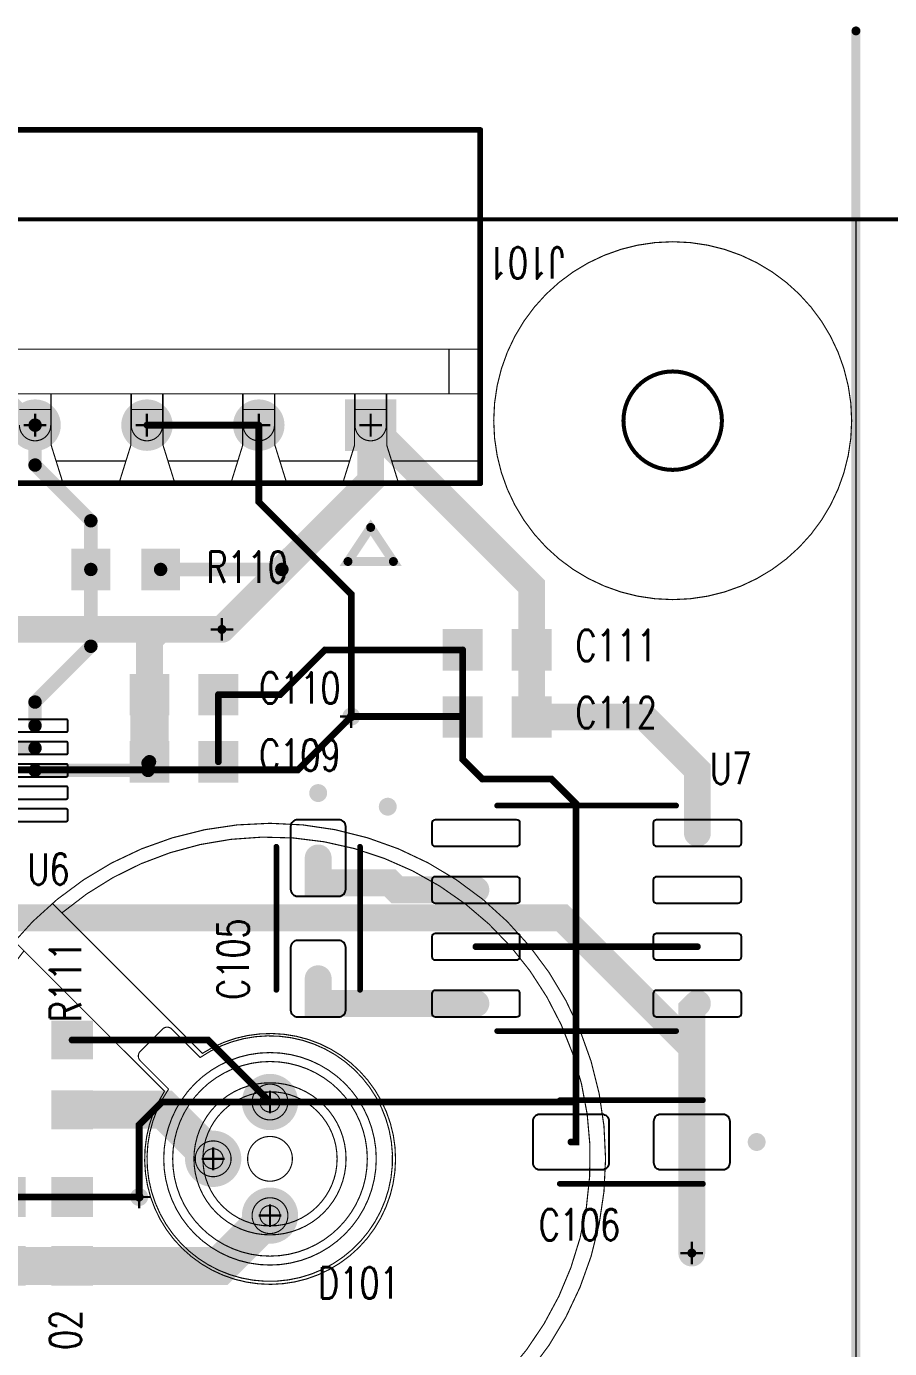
# Model space of a CAD drawing. Extents: x -268 to -157, y -49 to -1.
# Drawn here: x -254.02 to -234.73, y -34.62 to -5.06 of the extents above; entities that cross this region are included whole.
import ezdxf
from ezdxf.enums import TextEntityAlignment as Align

# ---------------------------------------------------------------- set-up
doc = ezdxf.new("R2010")
doc.units = 0
for name, pattern in [('PADS_DOT_300000', [0.8, 0.2, -0.6]), ('SIG_10', [2, 1, 1]), ('SIG_15', [2, 1, 1]), ('SIG_18', [2, 1, 1]), ('SIG_19', [2, 1, 1]), ('SIG_2', [2, 1, 1]), ('SIG_3', [2, 1, 1]), ('SIG_6', [2, 1, 1]), ('SIG_8', [2, 1, 1]), ('SIG_9', [2, 1, 1])]:
    doc.linetypes.add(name, pattern=pattern)
for name, color, linetype in [('2D_LINE_01', 4, 'CONTINUOUS'), ('2D_LINE_124', 254, 'CONTINUOUS'), ('BOARD_CUTOUT_00', 255, 'CONTINUOUS'), ('BOARD_OUTLINE_00', 255, 'CONTINUOUS'), ('DRIL_PLTE_THRU_01', 4, 'CONTINUOUS'), ('DRIL_PLTE_THRU_02', 216, 'CONTINUOUS'), ('DRIL_SYMBOL', 255, 'CONTINUOUS'), ('PADS_BOT', 6, 'CONTINUOUS'), ('PADS_INNER', 136, 'CONTINUOUS'), ('PADS_TOP', 136, 'CONTINUOUS'), ('PART_NAME_01', 255, 'CONTINUOUS'), ('PART_TOP_2DLINE_126', 255, 'CONTINUOUS'), ('TRACE_01', 4, 'CONTINUOUS'), ('TRACE_02', 6, 'CONTINUOUS'), ('VIAPTS', 4, 'CONTINUOUS')]:
    doc.layers.add(name, color=color, linetype=linetype)
doc.styles.add('W0$1', font='simplex', dxfattribs={"width": 0.75})

# ---------------------------------------------------------------- blocks, each defined once
blk = doc.blocks.new('BOARD_11')
at = {"layer": 'BOARD_CUTOUT_00', "const_width": 0.09}
blk.add_lwpolyline([(26.9, -4.5, 1), (29.1, -4.5, 1)], format="xyb", close=True, dxfattribs=at)
at = {"layer": 'BOARD_OUTLINE_00', "const_width": 0.09}
blk.add_lwpolyline([(0, 0), (0, -34), (65, -34), (65, 0)], close=True, dxfattribs=at)
blk = doc.blocks.new('SMOOTH_0$2')
at = {"const_width": 0.1}
blk.add_lwpolyline([(-0.05, 0, 1), (0.05, 0, 1)], format="xyb", close=True, dxfattribs=at)
blk = doc.blocks.new('DRAWING_10')
at = {"layer": '2D_LINE_124', "linetype": 'PADS_DOT_300000', "const_width": 0.2}
blk.add_lwpolyline([(0, 4.212), (0, -39.983)], dxfattribs=at)
at = {"layer": '2D_LINE_124'}
blk.add_blockref('SMOOTH_0$2', (0, 4.212), dxfattribs=at)
blk = doc.blocks.new('SMOOTH_0$0254')
at = {"const_width": 0.0127}
blk.add_lwpolyline([(-0.00635, 0, 1), (0.00635, 0, 1)], format="xyb", close=True, dxfattribs=at)
blk = doc.blocks.new('DRAWING_13')
at = {"layer": '2D_LINE_01', "const_width": 0.0254}
for points in [[(-38.7, 7.4), (-23.8, 7.4)], [(-23.8, 7.4), (-23.8, -0.5)], [(-15, 5.4), (-23.8, 5.4)], [(-15.404, 5.4), (-15.404, -28.6)], [(-6.2, 5.4), (-15, 5.4)], [(-23.8, 2.5), (-38.7, 2.5)], [(-24.5, 2.5), (-24.5, 1.5)], [(-23.8, 1.5), (-38.7, 1.5)], [(-33.4, 1.5), (-33.4, 0.8)], [(-33.39, 0.35), (-33.39, 1.5)], [(-31.61, 1.5), (-31.61, 0.35)], [(-31.6, 1.5), (-31.6, 0.8)], [(-30.9, 1.5), (-30.9, 0.8)], [(-30.89, 0.35), (-30.89, 1.5)], [(-29.11, 1.5), (-29.11, 0.35)], [(-29.1, 1.5), (-29.1, 0.8)], [(-28.4, 1.5), (-28.4, 0.8)], [(-28.39, 0.35), (-28.39, 1.5)], [(-26.61, 1.5), (-26.61, 0.35)], [(-26.6, 1.5), (-26.6, 0.8)], [(-25.9, 1.5), (-25.9, 0.8)], [(-25.89, 0.35), (-25.89, 1.5)], [(-33.4, 1.15), (-34.1, 1.15)], [(-30.9, 1.15), (-31.6, 1.15)], [(-28.4, 1.15), (-29.1, 1.15)], [(-25.9, 1.15), (-26.6, 1.15)], [(-33.39, 0.35), (-33.125, -0.5)], [(-31.61, 0.35), (-31.875, -0.5)], [(-30.89, 0.35), (-30.625, -0.5)], [(-29.11, 0.35), (-29.375, -0.5)], [(-28.39, 0.35), (-28.125, -0.5)], [(-26.61, 0.35), (-26.875, -0.5)], [(-25.89, 0.35), (-25.625, -0.5)], [(-31.719, 0), (-33.281, 0)], [(-29.219, 0), (-30.781, 0)], [(-26.719, 0), (-28.281, 0)], [(-25.781, 0), (-23.8, 0)], [(-33.125, -0.5), (-31.875, -0.5)], [(-30.625, -0.5), (-29.375, -0.5)], [(-28.125, -0.5), (-26.875, -0.5)], [(-25.625, -0.5), (-23.8, -0.5)], [(-33.362, -9.889), (-30.01, -13.242)], [(-30.858, -14.09), (-34.211, -10.738)], [(-30.904, -12.701), (-31.399, -13.196)], [(-30.059, -13.334), (-30.692, -12.701)], [(-31.399, -13.408), (-30.766, -14.041)]]:
    blk.add_lwpolyline(points, dxfattribs=at)
for points in [[(-23.5, 0.9, 1), (-15.5, 0.9, 1)], [(-20.6, 0.9, 1), (-18.4, 0.9, 1)], [(-36, -15.6, 1), (-21, -15.6, 1)], [(-30.875, -15.6, 1), (-26.125, -15.6, 1)], [(-30.675, -15.6, 1), (-26.325, -15.6, 1)], [(-30.2, -15.6, 1), (-26.8, -15.6, 1)], [(-30, -15.6, 1), (-27, -15.6, 1)], [(-28.9, -14.33, 1), (-28.1, -14.33, 1)], [(-28.725, -14.33, 1), (-28.275, -14.33, 1)], [(-30.17, -15.6, 1), (-29.37, -15.6, 1)], [(-29.995, -15.6, 1), (-29.545, -15.6, 1)], [(-29, -15.6, 1), (-28, -15.6, 1)], [(-28.9, -16.87, 1), (-28.1, -16.87, 1)], [(-28.725, -16.87, 1), (-28.275, -16.87, 1)]]:
    blk.add_lwpolyline(points, format="xyb", close=True, dxfattribs=at)
for points in [[(-34.1, 0.8, 1), (-33.4, 0.8)], [(-31.6, 0.8, 1), (-30.9, 0.8)], [(-29.1, 0.8, 1), (-28.4, 0.8)], [(-26.6, 0.8, 1), (-25.9, 0.8)], [(-33.998, -10.951, 23.859277), (-33.149, -10.102)], [(-30.692, -12.701, 0.414214), (-30.904, -12.701)], [(-30.858, -14.09, 9.242716), (-30.01, -13.242)], [(-30.766, -14.041, 10.882921), (-30.059, -13.334)], [(-31.399, -13.196, 0.414214), (-31.399, -13.408)]]:
    blk.add_lwpolyline(points, format="xyb", dxfattribs=at)
at = {"layer": '2D_LINE_01'}
for p in [(-23.8, 7.4), (-23.8, 7.4), (-23.8, 5.4), (-15.404, 5.4), (-15, 5.4), (-15, 5.4), (-24.5, 2.5), (-23.8, 2.5), (-33.4, 1.5), (-33.39, 1.5), (-31.61, 1.5), (-31.6, 1.5), (-30.9, 1.5), (-30.89, 1.5), (-29.11, 1.5), (-29.1, 1.5), (-28.4, 1.5), (-28.39, 1.5), (-26.61, 1.5), (-26.6, 1.5), (-25.9, 1.5), (-25.89, 1.5), (-24.5, 1.5), (-23.8, 1.5), (-33.4, 1.15), (-31.6, 1.15), (-30.9, 1.15), (-29.1, 1.15), (-28.4, 1.15), (-26.6, 1.15), (-25.9, 1.15), (-33.4, 0.8), (-33.4, 0.8), (-31.6, 0.8), (-31.6, 0.8), (-30.9, 0.8), (-30.9, 0.8), (-29.1, 0.8), (-29.1, 0.8), (-28.4, 0.8), (-28.4, 0.8), (-26.6, 0.8), (-26.6, 0.8), (-25.9, 0.8), (-25.9, 0.8), (-33.39, 0.35), (-33.39, 0.35), (-31.61, 0.35), (-31.61, 0.35), (-30.89, 0.35), (-30.89, 0.35), (-29.11, 0.35), (-29.11, 0.35), (-28.39, 0.35), (-28.39, 0.35), (-26.61, 0.35), (-26.61, 0.35), (-25.89, 0.35), (-25.89, 0.35), (-33.281, 0), (-31.719, 0), (-30.781, 0), (-29.219, 0), (-28.281, 0), (-26.719, 0), (-25.781, 0), (-23.8, 0), (-33.125, -0.5), (-33.125, -0.5), (-31.875, -0.5), (-31.875, -0.5), (-30.625, -0.5), (-30.625, -0.5), (-29.375, -0.5), (-29.375, -0.5), (-28.125, -0.5), (-28.125, -0.5), (-26.875, -0.5), (-26.875, -0.5), (-25.625, -0.5), (-25.625, -0.5), (-23.8, -0.5), (-23.8, -0.5), (-33.362, -9.889), (-33.149, -10.102), (-30.904, -12.701), (-30.904, -12.701), (-30.692, -12.701), (-30.692, -12.701), (-31.399, -13.196), (-31.399, -13.196), (-30.01, -13.242), (-30.01, -13.242), (-31.399, -13.408), (-31.399, -13.408), (-30.059, -13.334), (-30.059, -13.334), (-30.858, -14.09), (-30.858, -14.09), (-30.766, -14.041), (-30.766, -14.041)]:
    blk.add_blockref('SMOOTH_0$0254', p, dxfattribs=at)
blk = doc.blocks.new('SMOOTH_0$127')
at = {"const_width": 0.0635}
blk.add_lwpolyline([(-0.03175, 0, 1), (0.03175, 0, 1)], format="xyb", close=True, dxfattribs=at)
blk = doc.blocks.new('PART_BODY_TOP_9')
at = {"layer": 'PART_TOP_2DLINE_126', "const_width": 0.127}
for points in [[(-1.5, 1.5), (1.5, 1.5)], [(-1.5, -1.5), (1.5, -1.5)]]:
    blk.add_lwpolyline(points, dxfattribs=at)
at = {"layer": 'PART_TOP_2DLINE_126', "const_width": 0.2}
blk.add_lwpolyline([(-3.6, 1.25, 1), (-3.4, 1.25, 1)], format="xyb", close=True, dxfattribs=at)
at = {"layer": 'PART_TOP_2DLINE_126'}
for p in [(-1.5, 1.5), (1.5, 1.5), (-1.5, -1.5), (1.5, -1.5)]:
    blk.add_blockref('SMOOTH_0$127', p, dxfattribs=at)
blk = doc.blocks.new('DRIL_HOLE_0')
blk.add_lwpolyline([(0, 0, 1), (0, 0, 1)], format="xyb", close=True)
blk = doc.blocks.new('PAD_0')
blk.add_lwpolyline([(0, 0, 1), (0, 0, 1)], format="xyb", close=True)
blk = doc.blocks.new('PAD_17')
blk.add_lwpolyline([(-0.7, -0.14), (0.7, -0.14, 0.414214), (0.735, -0.105), (0.735, 0.105, 0.414214), (0.7, 0.14), (-0.7, 0.14, 0.414214), (-0.735, 0.105), (-0.735, -0.105, 0.414214)], format="xyb", close=True)
blk = doc.blocks.new('STK_TOP_103')
at = {"layer": 'DRIL_PLTE_THRU_01'}
blk.add_blockref('DRIL_HOLE_0', (0, 0), dxfattribs=at)
at = {"layer": 'DRIL_PLTE_THRU_02'}
blk.add_blockref('DRIL_HOLE_0', (0, 0), dxfattribs=at)
at = {"layer": 'PADS_BOT'}
blk.add_blockref('PAD_0', (0, 0), dxfattribs=at)
at = {"layer": 'PADS_INNER'}
blk.add_blockref('PAD_0', (0, 0), dxfattribs=at)
at = {"layer": 'PADS_TOP'}
blk.add_blockref('PAD_17', (0, 0), dxfattribs=at)
blk = doc.blocks.new('SYM_TOP_12')
for name, p in [('PART_BODY_TOP_9', (0, 0)), ('STK_TOP_103', (-2.15, 1)), ('STK_TOP_103', (2.15, 1)), ('STK_TOP_103', (-2.15, 0.5)), ('STK_TOP_103', (2.15, 0.5)), ('STK_TOP_103', (-2.15, 0)), ('STK_TOP_103', (2.15, 0)), ('STK_TOP_103', (-2.15, -0.5)), ('STK_TOP_103', (2.15, -0.5)), ('STK_TOP_103', (-2.15, -1)), ('STK_TOP_103', (2.15, -1))]:
    blk.add_blockref(name, p)
blk = doc.blocks.new('PART_TOP_22')
blk.add_blockref('SYM_TOP_12', (0, 0))
at = {"layer": 'PART_NAME_01', "style": 'W0$1', "width": 0.75}
blk.add_text('U6', height=0.7, dxfattribs=at).set_placement((1.978, -2.556))
blk = doc.blocks.new('PAD_11')
at = {"const_width": 0.89}
blk.add_lwpolyline([(-0.465, 0), (0.465, 0)], dxfattribs=at)
blk = doc.blocks.new('STK_TOP_109')
at = {"layer": 'DRIL_PLTE_THRU_01'}
blk.add_blockref('DRIL_HOLE_0', (0, 0), dxfattribs=at)
at = {"layer": 'DRIL_PLTE_THRU_02'}
blk.add_blockref('DRIL_HOLE_0', (0, 0), dxfattribs=at)
at = {"layer": 'PADS_BOT'}
blk.add_blockref('PAD_0', (0, 0), dxfattribs=at)
at = {"layer": 'PADS_INNER'}
blk.add_blockref('PAD_0', (0, 0), dxfattribs=at)
at = {"layer": 'PADS_TOP', "rotation": 90}
blk.add_blockref('PAD_11', (0, 0), dxfattribs=at)
blk = doc.blocks.new('SYM_TOP_8')
for p in [(-0.77, 0), (0.77, 0)]:
    blk.add_blockref('STK_TOP_109', p)
blk = doc.blocks.new('PART_TOP_23')
blk.add_blockref('SYM_TOP_8', (0, 0))
at = {"layer": 'PART_NAME_01', "style": 'W0$1', "width": 0.75}
blk.add_text('C101', height=0.7, rotation=-180, dxfattribs=at).set_placement((1.75, -0.5), align=Align.TOP_RIGHT)
blk = doc.blocks.new('PART_TOP_24')
blk.add_blockref('SYM_TOP_8', (0, 0))
at = {"layer": 'PART_NAME_01', "style": 'W0$1', "width": 0.75}
blk.add_text('C102', height=0.7, rotation=-180, dxfattribs=at).set_placement((1.75, -0.5), align=Align.TOP_RIGHT)
blk = doc.blocks.new('PART_TOP_27')
blk.add_blockref('SYM_TOP_8', (0, 0))
at = {"layer": 'PART_NAME_01', "style": 'W0$1', "width": 0.75}
blk.add_text('C109', height=0.7, rotation=-180, dxfattribs=at).set_placement((-3.5, -0.5), align=Align.TOP_RIGHT)
blk = doc.blocks.new('PART_TOP_28')
blk.add_blockref('SYM_TOP_8', (0, 0))
at = {"layer": 'PART_NAME_01', "style": 'W0$1', "width": 0.75}
blk.add_text('C110', height=0.7, rotation=-180, dxfattribs=at).set_placement((-3.5, -0.5), align=Align.TOP_RIGHT)
blk = doc.blocks.new('PART_TOP_29')
blk.add_blockref('SYM_TOP_8', (0, 0))
at = {"layer": 'PART_NAME_01', "style": 'W0$1', "width": 0.75}
blk.add_text('C111', height=0.7, dxfattribs=at).set_placement((1.75, -0.25))
blk = doc.blocks.new('PART_TOP_30')
blk.add_blockref('SYM_TOP_8', (0, 0))
at = {"layer": 'PART_NAME_01', "style": 'W0$1', "width": 0.75}
blk.add_text('C112', height=0.7, dxfattribs=at).set_placement((1.75, -0.25))
blk = doc.blocks.new('DRIL_SYMBOL_0$75')
at = {"layer": 'DRIL_SYMBOL', "const_width": 0.0508}
for points in [[(-0.254, 0), (0.254, 0)], [(0, -0.254), (0, 0.254)]]:
    blk.add_lwpolyline(points, dxfattribs=at)
blk = doc.blocks.new('DRIL_HOLE_0$75')
at = {"const_width": 0.375}
blk.add_lwpolyline([(-0.1875, 0, 1), (0.1875, 0, 1)], format="xyb", close=True, dxfattribs=at)
blk.add_blockref('DRIL_SYMBOL_0$75', (0, 0))
blk = doc.blocks.new('PAD_14')
at = {"const_width": 0.629}
blk.add_lwpolyline([(0, -0.3145, 1), (0, 0.3145, 1)], format="xyb", close=True, dxfattribs=at)
blk = doc.blocks.new('STK_TOP_110')
at = {"layer": 'DRIL_PLTE_THRU_01'}
blk.add_blockref('DRIL_HOLE_0$75', (0, 0), dxfattribs=at)
at = {"layer": 'DRIL_PLTE_THRU_02'}
blk.add_blockref('DRIL_HOLE_0$75', (0, 0), dxfattribs=at)
at = {"layer": 'PADS_BOT'}
blk.add_blockref('PAD_14', (0, 0), dxfattribs=at)
at = {"layer": 'PADS_INNER'}
blk.add_blockref('PAD_14', (0, 0), dxfattribs=at)
at = {"layer": 'PADS_TOP'}
blk.add_blockref('PAD_14', (0, 0), dxfattribs=at)
blk = doc.blocks.new('SYM_TOP_9')
for p in [(0, 0), (2.54, 0), (1.27, -1.27)]:
    blk.add_blockref('STK_TOP_110', p)
blk = doc.blocks.new('PART_TOP_31')
blk.add_blockref('SYM_TOP_9', (0, 0))
at = {"layer": 'PART_NAME_01', "style": 'W0$1', "width": 0.75}
blk.add_text('D101', height=0.7, rotation=90, dxfattribs=at).set_placement((4.394, 1.077))
blk = doc.blocks.new('PART_BODY_TOP_2')
at = {"layer": 'PART_TOP_2DLINE_126', "const_width": 0.2}
blk.add_lwpolyline([(-4.545, 2.495, 1), (-4.345, 2.495, 1)], format="xyb", close=True, dxfattribs=at)
at = {"layer": 'PART_TOP_2DLINE_126', "const_width": 0.127}
for points in [[(-2, 2.52), (2, 2.52)], [(-2, -2.52), (2, -2.52)]]:
    blk.add_lwpolyline(points, dxfattribs=at)
at = {"layer": 'PART_TOP_2DLINE_126'}
for p in [(-2, 2.52), (2, 2.52), (-2, -2.52), (2, -2.52)]:
    blk.add_blockref('SMOOTH_0$127', p, dxfattribs=at)
blk = doc.blocks.new('PAD_3')
blk.add_lwpolyline([(-0.911, -0.295), (0.911, -0.295, 0.414214), (0.985, -0.221), (0.985, 0.221, 0.414214), (0.911, 0.295), (-0.911, 0.295, 0.414214), (-0.985, 0.221), (-0.985, -0.221, 0.414214)], format="xyb", close=True)
blk = doc.blocks.new('STK_TOP_104')
at = {"layer": 'DRIL_PLTE_THRU_01'}
blk.add_blockref('DRIL_HOLE_0', (0, 0), dxfattribs=at)
at = {"layer": 'DRIL_PLTE_THRU_02'}
blk.add_blockref('DRIL_HOLE_0', (0, 0), dxfattribs=at)
at = {"layer": 'PADS_BOT'}
blk.add_blockref('PAD_0', (0, 0), dxfattribs=at)
at = {"layer": 'PADS_INNER'}
blk.add_blockref('PAD_0', (0, 0), dxfattribs=at)
at = {"layer": 'PADS_TOP'}
blk.add_blockref('PAD_3', (0, 0), dxfattribs=at)
blk = doc.blocks.new('SYM_TOP_5')
for name, p in [('PART_BODY_TOP_2', (0, 0)), ('STK_TOP_104', (-2.475, 1.905)), ('STK_TOP_104', (2.475, 1.905)), ('STK_TOP_104', (-2.475, 0.635)), ('STK_TOP_104', (2.475, 0.635)), ('STK_TOP_104', (-2.475, -0.635)), ('STK_TOP_104', (2.475, -0.635)), ('STK_TOP_104', (-2.475, -1.905)), ('STK_TOP_104', (2.475, -1.905))]:
    blk.add_blockref(name, p)
blk = doc.blocks.new('PART_TOP_32')
blk.add_blockref('SYM_TOP_5', (0, 0))
at = {"layer": 'PART_NAME_01', "style": 'W0$1', "width": 0.75}
blk.add_text('U7', height=0.7, dxfattribs=at).set_placement((2.75, 3))
blk = doc.blocks.new('PAD_13')
at = {"const_width": 0.87}
blk.add_lwpolyline([(-0.465, 0), (0.465, 0)], dxfattribs=at)
blk = doc.blocks.new('STK_TOP_111')
at = {"layer": 'DRIL_PLTE_THRU_01'}
blk.add_blockref('DRIL_HOLE_0', (0, 0), dxfattribs=at)
at = {"layer": 'DRIL_PLTE_THRU_02'}
blk.add_blockref('DRIL_HOLE_0', (0, 0), dxfattribs=at)
at = {"layer": 'PADS_BOT'}
blk.add_blockref('PAD_0', (0, 0), dxfattribs=at)
at = {"layer": 'PADS_INNER'}
blk.add_blockref('PAD_0', (0, 0), dxfattribs=at)
at = {"layer": 'PADS_TOP', "rotation": 90}
blk.add_blockref('PAD_13', (0, 0), dxfattribs=at)
blk = doc.blocks.new('SYM_TOP_10')
for p in [(-0.78, 0), (0.78, 0)]:
    blk.add_blockref('STK_TOP_111', p)
blk = doc.blocks.new('PART_TOP_41')
blk.add_blockref('SYM_TOP_10', (0, 0))
at = {"layer": 'PART_NAME_01', "style": 'W0$1', "width": 0.75}
blk.add_text('R110', height=0.7, dxfattribs=at).set_placement((1.801, -0.298))
blk = doc.blocks.new('PART_TOP_42')
blk.add_blockref('SYM_TOP_10', (0, 0))
at = {"layer": 'PART_NAME_01', "style": 'W0$1', "width": 0.75}
blk.add_text('R111', height=0.7, rotation=-180, dxfattribs=at).set_placement((-3, -0.5), align=Align.TOP_RIGHT)
blk = doc.blocks.new('PART_BODY_TOP_4')
at = {"layer": 'PART_TOP_2DLINE_126', "const_width": 0.127}
for points in [[(-1.6, 0.935), (1.6, 0.935)], [(-1.6, -0.935), (1.6, -0.935)]]:
    blk.add_lwpolyline(points, dxfattribs=at)
at = {"layer": 'PART_TOP_2DLINE_126', "const_width": 0.2}
blk.add_lwpolyline([(-2.9, 0, 1), (-2.7, 0, 1)], format="xyb", close=True, dxfattribs=at)
at = {"layer": 'PART_TOP_2DLINE_126'}
for p in [(-1.6, 0.935), (1.6, 0.935), (-1.6, -0.935), (1.6, -0.935)]:
    blk.add_blockref('SMOOTH_0$127', p, dxfattribs=at)
blk = doc.blocks.new('PAD_9')
blk.add_lwpolyline([(-0.701, -0.615), (0.701, -0.615, 0.414214), (0.855, -0.461), (0.855, 0.461, 0.414214), (0.701, 0.615), (-0.701, 0.615, 0.414214), (-0.855, 0.461), (-0.855, -0.461, 0.414214)], format="xyb", close=True)
blk = doc.blocks.new('STK_TOP_106')
at = {"layer": 'DRIL_PLTE_THRU_01'}
blk.add_blockref('DRIL_HOLE_0', (0, 0), dxfattribs=at)
at = {"layer": 'DRIL_PLTE_THRU_02'}
blk.add_blockref('DRIL_HOLE_0', (0, 0), dxfattribs=at)
at = {"layer": 'PADS_BOT'}
blk.add_blockref('PAD_0', (0, 0), dxfattribs=at)
at = {"layer": 'PADS_INNER'}
blk.add_blockref('PAD_0', (0, 0), dxfattribs=at)
at = {"layer": 'PADS_TOP'}
blk.add_blockref('PAD_9', (0, 0), dxfattribs=at)
blk = doc.blocks.new('SYM_TOP_7')
for name, p in [('PART_BODY_TOP_4', (0, 0)), ('STK_TOP_106', (-1.35, 0)), ('STK_TOP_106', (1.35, 0))]:
    blk.add_blockref(name, p)
blk = doc.blocks.new('PART_TOP_43')
blk.add_blockref('SYM_TOP_7', (0, 0))
at = {"layer": 'PART_NAME_01', "style": 'W0$1', "width": 0.75}
blk.add_text('C105', height=0.7, rotation=-180, dxfattribs=at).set_placement((0, -2.25), align=Align.TOP_RIGHT)
blk = doc.blocks.new('PART_TOP_44')
blk.add_blockref('SYM_TOP_7', (0, 0))
at = {"layer": 'PART_NAME_01', "style": 'W0$1', "width": 0.75}
blk.add_text('C106', height=0.7, rotation=-180, dxfattribs=at).set_placement((0.25, 1.5), align=Align.TOP_RIGHT)
blk = doc.blocks.new('PART_BODY_TOP_12')
at = {"layer": 'PART_TOP_2DLINE_126', "const_width": 0.2}
blk.add_lwpolyline([(-5.508, 3.048), (-4.492, 3.048), (-5, 2.286)], close=True, dxfattribs=at)
at = {"layer": 'PART_TOP_2DLINE_126', "const_width": 0.127}
for points in [[(-7.45, 1.3), (-7.45, -6.6)], [(7.45, 1.3), (-7.45, 1.3)], [(7.45, -6.6), (7.45, 1.3)], [(-7.45, -6.6), (7.45, -6.6)]]:
    blk.add_lwpolyline(points, dxfattribs=at)
at = {"layer": 'PART_TOP_2DLINE_126'}
for name, p in [('SMOOTH_0$2', (-5.508, 3.048)), ('SMOOTH_0$2', (-4.492, 3.048)), ('SMOOTH_0$2', (-5, 2.286)), ('SMOOTH_0$127', (-7.45, 1.3)), ('SMOOTH_0$127', (-7.45, 1.3)), ('SMOOTH_0$127', (7.45, 1.3)), ('SMOOTH_0$127', (7.45, 1.3)), ('SMOOTH_0$127', (-7.45, -6.6)), ('SMOOTH_0$127', (-7.45, -6.6)), ('SMOOTH_0$127', (7.45, -6.6)), ('SMOOTH_0$127', (7.45, -6.6))]:
    blk.add_blockref(name, p, dxfattribs=at)
blk = doc.blocks.new('DRIL_SYMBOL_0$8')
at = {"layer": 'DRIL_SYMBOL', "const_width": 0.0508}
for points in [[(-0.254, 0), (0.254, 0)], [(0, -0.254), (0, 0.254)]]:
    blk.add_lwpolyline(points, dxfattribs=at)
blk = doc.blocks.new('DRIL_HOLE_0$8')
at = {"const_width": 0.4}
blk.add_lwpolyline([(-0.2, 0, 1), (0.2, 0, 1)], format="xyb", close=True, dxfattribs=at)
blk.add_blockref('DRIL_SYMBOL_0$8', (0, 0))
blk = doc.blocks.new('PAD_18')
at = {"const_width": 1.15}
blk.add_lwpolyline([(-0.575, 0), (0.575, 0)], dxfattribs=at)
blk = doc.blocks.new('STK_TOP_102')
at = {"layer": 'DRIL_PLTE_THRU_01'}
blk.add_blockref('DRIL_HOLE_0$8', (0, 0), dxfattribs=at)
at = {"layer": 'DRIL_PLTE_THRU_02'}
blk.add_blockref('DRIL_HOLE_0$8', (0, 0), dxfattribs=at)
at = {"layer": 'PADS_BOT'}
blk.add_blockref('PAD_18', (0, 0), dxfattribs=at)
at = {"layer": 'PADS_INNER'}
blk.add_blockref('PAD_18', (0, 0), dxfattribs=at)
at = {"layer": 'PADS_TOP'}
blk.add_blockref('PAD_18', (0, 0), dxfattribs=at)
blk = doc.blocks.new('PAD_20')
at = {"const_width": 0.575}
blk.add_lwpolyline([(0, -0.2875, 1), (0, 0.2875, 1)], format="xyb", close=True, dxfattribs=at)
blk = doc.blocks.new('STK_TOP_101')
at = {"layer": 'DRIL_PLTE_THRU_01'}
blk.add_blockref('DRIL_HOLE_0$8', (0, 0), dxfattribs=at)
at = {"layer": 'DRIL_PLTE_THRU_02'}
blk.add_blockref('DRIL_HOLE_0$8', (0, 0), dxfattribs=at)
at = {"layer": 'PADS_BOT'}
blk.add_blockref('PAD_20', (0, 0), dxfattribs=at)
at = {"layer": 'PADS_INNER'}
blk.add_blockref('PAD_20', (0, 0), dxfattribs=at)
at = {"layer": 'PADS_TOP'}
blk.add_blockref('PAD_20', (0, 0), dxfattribs=at)
blk = doc.blocks.new('SYM_TOP_13')
for name, p in [('PART_BODY_TOP_12', (0, 0)), ('STK_TOP_102', (-5, 0)), ('STK_TOP_101', (-2.5, 0)), ('STK_TOP_101', (0, 0)), ('STK_TOP_101', (2.5, 0)), ('STK_TOP_101', (5, 0))]:
    blk.add_blockref(name, p)
blk = doc.blocks.new('PART_TOP_46')
blk.add_blockref('SYM_TOP_13', (0, 0))
at = {"layer": 'PART_NAME_01', "style": 'W0$1', "width": 0.75}
blk.add_text('J101', height=0.7, dxfattribs=at).set_placement((-9.327, -3.976))
blk = doc.blocks.new('SMOOTH_0$6')
at = {"const_width": 0.3}
blk.add_lwpolyline([(-0.15, 0, 1), (0.15, 0, 1)], format="xyb", close=True, dxfattribs=at)
blk = doc.blocks.new('SMOOTH_0$3')
at = {"const_width": 0.15}
blk.add_lwpolyline([(-0.075, 0, 1), (0.075, 0, 1)], format="xyb", close=True, dxfattribs=at)
blk = doc.blocks.new('SMOOTH_0$85')
at = {"const_width": 0.425}
blk.add_lwpolyline([(-0.2125, 0, 1), (0.2125, 0, 1)], format="xyb", close=True, dxfattribs=at)
blk = doc.blocks.new('SMOOTH_0$1524')
at = {"const_width": 0.0762}
blk.add_lwpolyline([(-0.0381, 0, 1), (0.0381, 0, 1)], format="xyb", close=True, dxfattribs=at)
blk = doc.blocks.new('DRIL_SYMBOL_0$2')
at = {"layer": 'DRIL_SYMBOL', "const_width": 0.0508}
for points in [[(-0.254, 0), (0.254, 0)], [(0, -0.254), (0, 0.254)]]:
    blk.add_lwpolyline(points, dxfattribs=at)
blk = doc.blocks.new('DRIL_HOLE_0$2')
at = {"const_width": 0.1}
blk.add_lwpolyline([(-0.05, 0, 1), (0.05, 0, 1)], format="xyb", close=True, dxfattribs=at)
blk.add_blockref('DRIL_SYMBOL_0$2', (0, 0))
blk = doc.blocks.new('PAD_22')
at = {"const_width": 0.2}
blk.add_lwpolyline([(0, -0.1, 1), (0, 0.1, 1)], format="xyb", close=True, dxfattribs=at)
blk = doc.blocks.new('STK_TOP_66')
at = {"layer": 'DRIL_PLTE_THRU_01'}
blk.add_blockref('DRIL_HOLE_0$2', (0, 0), dxfattribs=at)
at = {"layer": 'DRIL_PLTE_THRU_02'}
blk.add_blockref('DRIL_HOLE_0$2', (0, 0), dxfattribs=at)
at = {"layer": 'PADS_BOT'}
blk.add_blockref('PAD_22', (0, 0), dxfattribs=at)
at = {"layer": 'PADS_INNER'}
blk.add_blockref('PAD_22', (0, 0), dxfattribs=at)
at = {"layer": 'PADS_TOP'}
blk.add_blockref('PAD_22', (0, 0), dxfattribs=at)
blk = doc.blocks.new('SYM_TOP_1')
blk.add_blockref('STK_TOP_66', (0, 0))

msp = doc.modelspace()

# ---------------------------------------------------------------- linework, layer by layer
at = {"layer": 'TRACE_01', "linetype": 'SIG_19', "const_width": 0.3}
for points in [[(-263.72, -19), (-262.37, -19), (-257.53, -14.16), (-257.53, -13.36), (-256.95, -12.78), (-255.023, -12.78), (-253.827, -13.976)], [(-253.827, -13.976), (-253.827, -14.868), (-252.581, -16.114), (-252.581, -17.202)], [(-253.828, -20.694), (-253.828, -20.166), (-252.581, -18.919), (-252.581, -17.202)]]:
    msp.add_lwpolyline(points, dxfattribs=at)
at = {"layer": 'TRACE_01', "linetype": 'SIG_15'}
for points, const_width in [([(-248.311, -17.201), (-246.327, -15.217), (-246.327, -13.976)], 0.6), ([(-246.327, -13.976), (-242.729, -17.574), (-242.729, -18.999)], 0.6), ([(-251.021, -17.202), (-248.312, -17.202), (-248.311, -17.201)], 0.3), ([(-249.652, -18.542), (-248.311, -17.201)], 0.6), ([(-251.27, -20), (-251.27, -18.77), (-251.042, -18.542), (-249.652, -18.542)], 0.6), ([(-242.73, -19), (-242.729, -18.999)], 0.6), ([(-242.73, -20.5), (-242.73, -19)], 0.6), ([(-251.27, -21.5), (-251.27, -20)], 0.85), ([(-242.73, -20.5), (-240.211, -20.5), (-239.025, -21.686), (-239.025, -23.095)], 0.6), ([(-253.828, -21.694), (-251.302, -21.694), (-251.302, -21.532), (-251.27, -21.5)], 0.3)]:
    msp.add_lwpolyline(points, dxfattribs=dict(at, const_width=const_width))
at = {"layer": 'TRACE_01', "linetype": 'SIG_18', "const_width": 0.152}
for points in [[(-251.327, -13.976), (-248.827, -13.976)], [(-249.73, -20.002), (-248.351, -20.002), (-247.349, -19), (-244.27, -19)], [(-244.27, -19), (-244.27, -20.5)], [(-249.73, -20.002), (-249.73, -20)], [(-249.73, -21.5), (-249.73, -20.002)], [(-246.76, -20.49), (-244.28, -20.49), (-244.27, -20.5)], [(-244.27, -20.5), (-244.27, -21.45), (-243.832, -21.888), (-242.285, -21.888), (-241.739, -22.434), (-241.739, -25.635)], [(-243.975, -25.635), (-241.739, -25.635)], [(-241.739, -25.635), (-239.025, -25.635)], [(-241.739, -29.106), (-241.739, -25.635)], [(-253, -27.72), (-249.963, -27.72), (-248.577, -29.106)], [(-248.577, -29.106), (-241.739, -29.106)], [(-241.85, -30), (-241.739, -30), (-241.739, -29.106)], [(-253, -31.23), (-251.501, -31.23), (-251.501, -31.23)]]:
    msp.add_lwpolyline(points, dxfattribs=at)
at = {"layer": 'TRACE_01', "linetype": 'SIG_3', "const_width": 0.3}
msp.add_lwpolyline([(-255.072, -17.202), (-255.069, -17.204), (-255.069, -20.915), (-254.79, -21.194), (-253.828, -21.194)], dxfattribs=at)
at = {"layer": 'TRACE_01', "linetype": 'SIG_9', "const_width": 0.6}
msp.add_lwpolyline([(-247.5, -23.65), (-247.5, -24.207), (-245.893, -24.207), (-245.735, -24.365), (-243.975, -24.365)], dxfattribs=at)
at = {"layer": 'TRACE_01', "linetype": 'SIG_10', "const_width": 0.6}
msp.add_lwpolyline([(-247.5, -26.35), (-247.5, -26.905), (-243.975, -26.905)], dxfattribs=at)
at = {"layer": 'TRACE_01', "linetype": 'SIG_2', "const_width": 0.6}
for points in [[(-239.15, -30), (-239.15, -27.03), (-239.025, -26.905)], [(-239.15, -32.483), (-239.15, -30)]]:
    msp.add_lwpolyline(points, dxfattribs=at)
at = {"layer": 'TRACE_01', "linetype": 'SIG_8', "const_width": 0.85}
msp.add_lwpolyline([(-253, -29.28), (-250.943, -29.28), (-249.847, -30.376)], dxfattribs=at)
at = {"layer": 'TRACE_01', "linetype": 'SIG_6', "const_width": 0.85}
for points in [[(-253, -32.77), (-249.701, -32.77), (-248.577, -31.646)], [(-254.5, -32.77), (-253, -32.77)]]:
    msp.add_lwpolyline(points, dxfattribs=at)
at = {"layer": 'TRACE_02', "linetype": 'SIG_18', "const_width": 0.152}
for points in [[(-246.76, -20.49), (-246.76, -17.76), (-248.827, -15.693), (-248.827, -13.976)], [(-255.94, -21.68), (-247.95, -21.68), (-246.76, -20.49)], [(-251.501, -31.23), (-251.501, -29.616), (-250.991, -29.106), (-248.577, -29.106)], [(-257.731, -33.72), (-257.731, -31.23), (-251.501, -31.23)]]:
    msp.add_lwpolyline(points, dxfattribs=at)
at = {"layer": 'TRACE_02', "linetype": 'SIG_15', "const_width": 0.6}
msp.add_lwpolyline([(-256.75, -18.542), (-249.652, -18.542)], dxfattribs=at)
at = {"layer": 'TRACE_02', "linetype": 'SIG_2', "const_width": 0.6}
msp.add_lwpolyline([(-239.15, -32.483), (-239.15, -27.89), (-241.546, -25.494), (-242.05, -24.99), (-255.47, -24.99)], dxfattribs=at)

# ---------------------------------------------------------------- block references
for name, p in [('DRAWING_10', (-235.481, -9.376)), ('DRAWING_13', (-220.077, -14.776)), ('BOARD_11', (-267.577, -9.376)), ('PART_TOP_41', (-251.801, -17.202)), ('PART_TOP_29', (-243.5, -19)), ('PART_TOP_30', (-243.5, -20.5)), ('PART_TOP_22', (-255.978, -21.694)), ('PART_TOP_32', (-241.5, -25))]:
    msp.add_blockref(name, p)
for name, p, rotation in [('PART_TOP_46', (-251.327, -13.976), 180), ('PART_TOP_28', (-250.5, -20), 180), ('PART_TOP_27', (-250.5, -21.5), 180), ('PART_TOP_43', (-247.5, -25), 270), ('PART_TOP_42', (-253, -28.5), 270), ('PART_TOP_31', (-248.577, -29.106), 270), ('PART_TOP_44', (-240.5, -30), 180), ('PART_TOP_23', (-254.5, -32), 270), ('PART_TOP_24', (-253, -32), 270)]:
    msp.add_blockref(name, p, dxfattribs=dict(rotation=rotation))
at = {"layer": 'TRACE_01'}
for name, p in [('SMOOTH_0$3', (-253.827, -13.976)), ('SMOOTH_0$3', (-253.827, -13.976)), ('SMOOTH_0$6', (-246.327, -13.976)), ('SMOOTH_0$6', (-246.327, -13.976)), ('SMOOTH_0$1524', (-251.327, -13.976)), ('SMOOTH_0$1524', (-248.827, -13.976)), ('SMOOTH_0$3', (-253.827, -14.868)), ('SMOOTH_0$6', (-246.327, -15.217)), ('SMOOTH_0$3', (-252.581, -16.114)), ('SMOOTH_0$3', (-252.581, -17.202)), ('SMOOTH_0$3', (-252.581, -17.202)), ('SMOOTH_0$3', (-251.021, -17.202)), ('SMOOTH_0$6', (-248.311, -17.201)), ('SMOOTH_0$6', (-248.311, -17.201)), ('SMOOTH_0$3', (-248.312, -17.202)), ('SMOOTH_0$3', (-248.311, -17.201)), ('SMOOTH_0$6', (-242.729, -17.574)), ('SMOOTH_0$6', (-251.042, -18.542)), ('SMOOTH_0$6', (-249.652, -18.542)), ('SMOOTH_0$6', (-249.652, -18.542)), ('SMOOTH_0$6', (-251.27, -18.77)), ('SMOOTH_0$3', (-252.581, -18.919)), ('SMOOTH_0$6', (-242.73, -19)), ('SMOOTH_0$6', (-242.73, -19)), ('SMOOTH_0$6', (-242.729, -18.999)), ('SMOOTH_0$6', (-242.729, -18.999)), ('SMOOTH_0$1524', (-247.349, -19)), ('SMOOTH_0$1524', (-244.27, -19)), ('SMOOTH_0$1524', (-244.27, -19)), ('SMOOTH_0$85', (-251.27, -20)), ('SMOOTH_0$6', (-251.27, -20)), ('SMOOTH_0$3', (-253.828, -20.166)), ('SMOOTH_0$1524', (-249.73, -20)), ('SMOOTH_0$1524', (-249.73, -20.002)), ('SMOOTH_0$1524', (-249.73, -20.002)), ('SMOOTH_0$1524', (-249.73, -20.002)), ('SMOOTH_0$1524', (-248.351, -20.002)), ('SMOOTH_0$6', (-242.73, -20.5)), ('SMOOTH_0$6', (-242.73, -20.5)), ('SMOOTH_0$6', (-240.211, -20.5)), ('SMOOTH_0$3', (-253.828, -20.694)), ('SMOOTH_0$1524', (-246.76, -20.49)), ('SMOOTH_0$1524', (-244.28, -20.49)), ('SMOOTH_0$1524', (-244.27, -20.5)), ('SMOOTH_0$1524', (-244.27, -20.5)), ('SMOOTH_0$1524', (-244.27, -20.5)), ('SMOOTH_0$3', (-253.828, -21.194)), ('SMOOTH_0$85', (-251.27, -21.5)), ('SMOOTH_0$3', (-253.828, -21.694)), ('SMOOTH_0$3', (-251.302, -21.532)), ('SMOOTH_0$3', (-251.302, -21.694)), ('SMOOTH_0$3', (-251.27, -21.5)), ('SMOOTH_0$1524', (-249.73, -21.5)), ('SMOOTH_0$1524', (-244.27, -21.45)), ('SMOOTH_0$6', (-239.025, -21.686)), ('SMOOTH_0$1524', (-243.832, -21.888)), ('SMOOTH_0$1524', (-242.285, -21.888)), ('SMOOTH_0$1524', (-241.739, -22.434)), ('SMOOTH_0$6', (-239.025, -23.095)), ('SMOOTH_0$6', (-247.5, -23.65)), ('SMOOTH_0$6', (-247.5, -24.207)), ('SMOOTH_0$6', (-245.893, -24.207)), ('SMOOTH_0$6', (-245.735, -24.365)), ('SMOOTH_0$6', (-243.975, -24.365)), ('SMOOTH_0$1524', (-243.975, -25.635)), ('SMOOTH_0$1524', (-241.739, -25.635)), ('SMOOTH_0$1524', (-241.739, -25.635)), ('SMOOTH_0$1524', (-241.739, -25.635)), ('SMOOTH_0$1524', (-241.739, -25.635)), ('SMOOTH_0$1524', (-239.025, -25.635)), ('SMOOTH_0$6', (-247.5, -26.35)), ('SMOOTH_0$6', (-247.5, -26.905)), ('SMOOTH_0$6', (-243.975, -26.905)), ('SMOOTH_0$6', (-239.15, -27.03)), ('SMOOTH_0$6', (-239.025, -26.905)), ('SMOOTH_0$1524', (-253, -27.72)), ('SMOOTH_0$1524', (-249.963, -27.72)), ('SMOOTH_0$85', (-253, -29.28)), ('SMOOTH_0$85', (-250.943, -29.28)), ('SMOOTH_0$1524', (-248.577, -29.106)), ('SMOOTH_0$1524', (-248.577, -29.106)), ('SMOOTH_0$1524', (-241.739, -29.106)), ('SMOOTH_0$1524', (-241.739, -29.106)), ('SMOOTH_0$1524', (-241.739, -29.106)), ('SMOOTH_0$6', (-239.15, -30)), ('SMOOTH_0$6', (-239.15, -30)), ('SMOOTH_0$85', (-249.847, -30.376)), ('SMOOTH_0$1524', (-241.85, -30)), ('SMOOTH_0$1524', (-241.739, -30)), ('SMOOTH_0$1524', (-253, -31.23)), ('SMOOTH_0$1524', (-251.501, -31.23)), ('SMOOTH_0$85', (-248.577, -31.646)), ('SMOOTH_0$6', (-239.15, -32.483)), ('SMOOTH_0$85', (-253, -32.77)), ('SMOOTH_0$85', (-253, -32.77)), ('SMOOTH_0$85', (-249.701, -32.77))]:
    msp.add_blockref(name, p, dxfattribs=at)
at = {"layer": 'TRACE_02'}
for name, p in [('SMOOTH_0$1524', (-248.827, -13.976)), ('SMOOTH_0$1524', (-248.827, -15.693)), ('SMOOTH_0$1524', (-246.76, -17.76)), ('SMOOTH_0$6', (-249.652, -18.542)), ('SMOOTH_0$1524', (-246.76, -20.49)), ('SMOOTH_0$1524', (-246.76, -20.49)), ('SMOOTH_0$1524', (-247.95, -21.68)), ('SMOOTH_0$6', (-241.546, -25.494)), ('SMOOTH_0$6', (-239.15, -27.89)), ('SMOOTH_0$1524', (-250.991, -29.106)), ('SMOOTH_0$1524', (-248.577, -29.106)), ('SMOOTH_0$1524', (-251.501, -29.616)), ('SMOOTH_0$1524', (-251.501, -31.23)), ('SMOOTH_0$1524', (-251.501, -31.23)), ('SMOOTH_0$6', (-239.15, -32.483))]:
    msp.add_blockref(name, p, dxfattribs=at)
at = {"layer": 'VIAPTS', "linetype": 'SIG_15'}
msp.add_blockref('SYM_TOP_1', (-249.652, -18.542), dxfattribs=at)
at = {"layer": 'VIAPTS', "linetype": 'SIG_18'}
for p in [(-246.76, -20.49), (-251.501, -31.23)]:
    msp.add_blockref('SYM_TOP_1', p, dxfattribs=at)
at = {"layer": 'VIAPTS', "linetype": 'SIG_2'}
msp.add_blockref('SYM_TOP_1', (-239.15, -32.483), dxfattribs=at)

doc.saveas('drawing.dxf')
